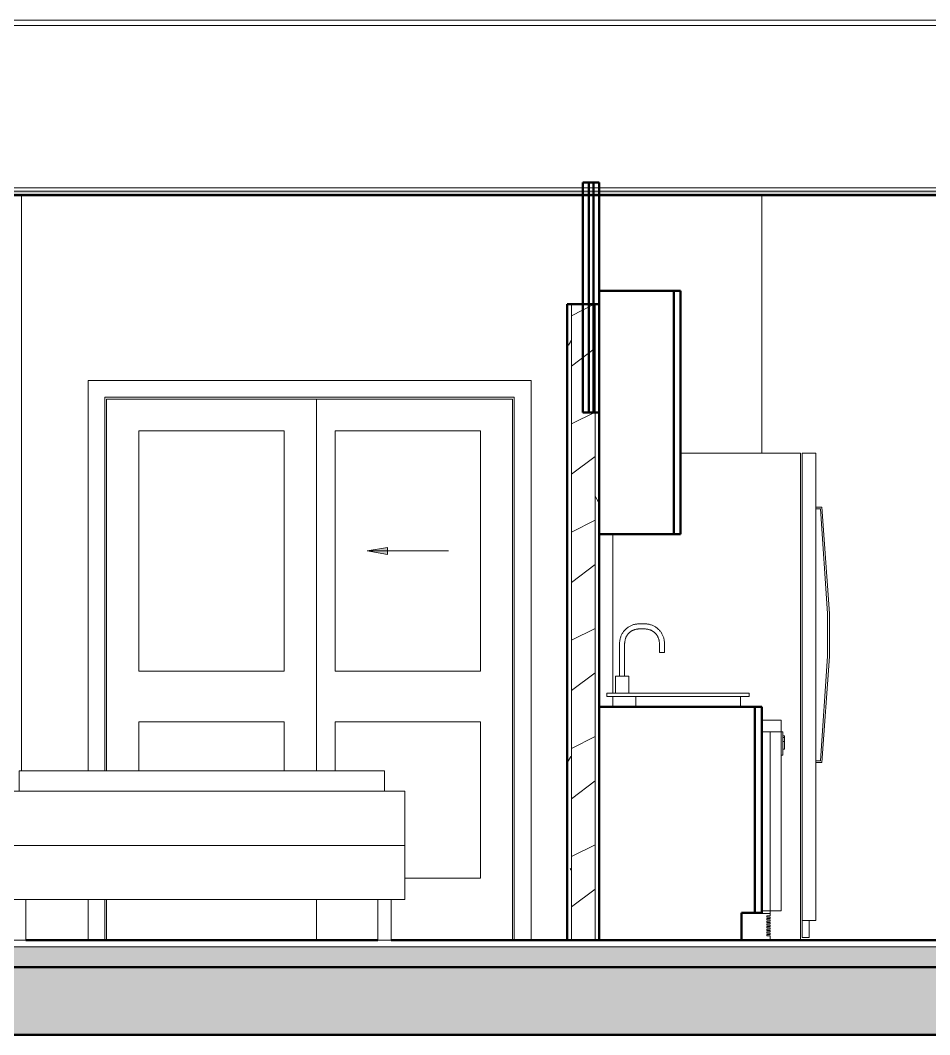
# Model space of a CAD drawing. Header units: inches. Extents: x 9609 to 15463, y -232 to 527.
# Drawn here: x 10564.8 to 10699.2, y -14 to 136 of the extents above; entities that cross this region are included whole.
import ezdxf

# ---------------------------------------------------------------- set-up
doc = ezdxf.new("R2010")
doc.units = ezdxf.units.IN
doc.header["$MEASUREMENT"] = 0
doc.linetypes.add('Aligning Line 1_8_', pattern=[0.25, 0.125, -0.125])
doc.linetypes.add('Grid Line 1_2_', pattern=[0.875, 0.5, -0.125, 0.125, -0.125])
for name, color, linetype, lineweight in [('0-1', 7, 'Continuous', 5), ('0-3', 7, 'Continuous', 13), ('A-DETL-GENF-1', 92, 'Continuous', 13), ('A-DETL-GENF-2', 250, 'Continuous', 9), ('A-DOOR-1', 250, 'Continuous', 9), ('A-DOOR-FRAM-1', 250, 'Continuous', 9), ('A-FLOR-1', 192, 'Continuous', 50), ('A-FLOR-LEVL-1', 51, 'Grid Line 1_2_', 9), ('A-FLOR-MCUT', 51, 'Continuous', 13), ('A-FLOR-PATT-1', 8, 'Continuous', 9), ('A-WALL-1', 7, 'Continuous', 13), ('A-WALL-2', 10, 'Continuous', 50), ('A-WALL-PATT-1', 250, 'Continuous', 9), ('A-WALL-PATT-2', 253, 'Continuous', 9), ('G-ANNO-SYMB', 111, 'Aligning Line 1_8_', 9), ('G-ANNO-SYMB-2', 147, 'Aligning Line 1_8_', 9), ('I-FURN-1', 250, 'Continuous', 9), ('P-SANR-FIXT-1', 250, 'Continuous', 9), ('Q-CASE-1', 10, 'Continuous', 50), ('Q-SPCQ-1', 250, 'Continuous', 9)]:
    doc.layers.add(name, color=color, linetype=linetype, lineweight=lineweight)
pattern_1 = [(0, (10995.947, 72), (30.72, 7.68), [1.267, -21.773, 1.267, -21.773, -122.88]), (0, (10995.947, 72), (30.72, 7.68), [-46.08, 1.267, -44.813, 1.267, -21.773, -53.76]), (0, (10995.947, 72), (30.72, 7.68), [-115.2, 1.267, -14.093, 1.267, -37.133]), (120, (11007.467, 75.84), (-22.011075, 22.7643), [1.267, -21.773, 1.267, -21.773, -122.88]), (120, (11007.467, 75.84), (-22.011075, 22.7643), [-46.08, 1.267, -44.813, 1.267, -21.773, -53.76]), (120, (11007.467, 75.84), (-22.011075, 22.7643), [-115.2, 1.267, -14.093, 1.267, -37.133]), (240, (11011.307, 91.2), (-8.708925, -30.4443), [1.267, -21.773, 1.267, -21.773, -122.88]), (240, (11011.307, 91.2), (-8.708925, -30.4443), [-46.08, 1.267, -44.813, 1.267, -21.773, -53.76]), (240, (11011.307, 91.2), (-8.708925, -30.4443), [-115.2, 1.267, -14.093, 1.267, -37.133])]

# ---------------------------------------------------------------- blocks, each defined once
blk = doc.blocks.new('CTR - 2nd Phase_rvt-1-BUILDING SECTION - EAST_WEST - LOOKING NORTH')
at = {"layer": 'A-FLOR-LEVL-1'}
for p, q in [((9609.49, 136), (12558.48, 136)), ((9609.49, 0), (12558.48, 0))]:
    blk.add_line(p, q, dxfattribs=at)
blk = doc.blocks.new('FOLDING_SLIDING CLOSET - 60_ x 80_-1494136-BUILDING SECTION - EAST_WEST - LOOKING NORTH')
at = {"layer": 'A-DETL-GENF-1'}
blk.add_hatch(color=256, dxfattribs=at).paths.add_polyline_path([(10619.12, 57), (10619.12, 58.06), (10616.1, 57.53)], flags=0)
at = {"layer": 'A-DETL-GENF-2'}
for p, q in [((10619.12, 58.06), (10616.1, 57.53)), ((10628.1, 57.53), (10616.1, 57.53)), ((10616.1, 57.53), (10619.12, 57)), ((10619.12, 57), (10619.12, 58.06))]:
    blk.add_line(p, q, dxfattribs=at)
at = {"layer": 'A-DOOR-1'}
for p, q in [((10640.35, 82.75), (10574.85, 82.75)), ((10574.85, 82.75), (10574.85, 24.99)), ((10640.35, 0), (10640.35, 82.75)), ((10577.35, 25), (10577.35, 80.25)), ((10577.35, 80.25), (10637.85, 80.25)), ((10577.6, 80), (10577.6, 25)), ((10608.6, 80), (10577.6, 80)), ((10608.6, 25), (10608.6, 80)), ((10637.85, 0), (10637.85, 80.25)), ((10582.35, 75.31), (10603.85, 75.31)), ((10582.35, 39.75), (10582.35, 75.31)), ((10603.85, 75.31), (10603.85, 39.75)), ((10611.35, 75.31), (10632.85, 75.31)), ((10611.35, 39.75), (10611.35, 75.31)), ((10632.85, 75.31), (10632.85, 39.75)), ((10603.85, 39.75), (10582.35, 39.75)), ((10632.85, 39.75), (10611.35, 39.75)), ((10582.35, 32.25), (10603.85, 32.25)), ((10582.35, 25), (10582.35, 32.25)), ((10603.85, 32.25), (10603.85, 25)), ((10611.35, 32.25), (10632.85, 32.25)), ((10611.35, 25), (10611.35, 32.25)), ((10632.85, 32.25), (10632.85, 9.13)), ((10632.85, 9.13), (10621.66, 9.13)), ((10574.85, 6), (10574.85, 0)), ((10577.35, 0), (10577.35, 6)), ((10577.6, 6), (10577.6, 0)), ((10608.6, 0), (10608.6, 6))]:
    blk.add_line(p, q, dxfattribs=at)
at = {"layer": 'A-DOOR-FRAM-1'}
for p, q in [((10577.6, 25), (10577.6, 80)), ((10577.6, 80), (10637.6, 80)), ((10637.6, 0), (10637.6, 80)), ((10577.6, 0), (10577.6, 6))]:
    blk.add_line(p, q, dxfattribs=at)
blk = doc.blocks.new('Refrigerator_-_Side-by-Side_6047 - 36_ X 30_-345559-BUILDING SECTION - EAST_WEST - LOOKING NORTH')
at = {"layer": 'Q-SPCQ-1'}
for p, q in [((10680.16, 72), (10662.41, 72)), ((10680.16, 0), (10680.16, 72)), ((10680.41, 2.87), (10680.41, 72)), ((10680.41, 72), (10682.41, 72)), ((10682.41, 72), (10682.41, 2.87)), ((10683.32, 64), (10682.41, 64)), ((10682.41, 63.75), (10683.08, 63.75)), ((10683.08, 63.75), (10684.16, 48.28)), ((10684.41, 48.29), (10683.32, 64)), ((10652.41, 60), (10652.41, 36.5)), ((10684.16, 48.28), (10684.16, 41.95)), ((10684.41, 41.94), (10684.41, 48.29)), ((10684.16, 41.95), (10683.08, 26.48)), ((10683.32, 26.23), (10684.41, 41.94)), ((10652.41, 36), (10652.41, 34.5)), ((10683.08, 26.48), (10682.41, 26.48)), ((10682.41, 26.23), (10683.32, 26.23)), ((10681.41, 2.87), (10680.41, 2.87)), ((10680.41, 2.87), (10680.41, 0.37)), ((10680.41, 2.87), (10682.41, 2.87)), ((10681.41, 0.37), (10681.41, 2.87)), ((10680.41, 0.37), (10681.41, 0.37))]:
    blk.add_line(p, q, dxfattribs=at)
blk = doc.blocks.new('OD_CW_Base Cabinet - OD_CW_Base Cabinet-1952712-BUILDING SECTION - EAST_WEST - LOOKING NORTH')
at = {"layer": 'Q-CASE-1'}
for p, q in [((10673.41, 34.5), (10650.41, 34.5)), ((10650.41, 34.5), (10650.41, 0)), ((10674.41, 34.5), (10673.41, 34.5)), ((10673.41, 34.5), (10673.41, 4)), ((10673.41, 4), (10673.41, 34.5)), ((10674.41, 4), (10674.41, 34.5)), ((10671.41, 0), (10671.41, 4)), ((10671.41, 4), (10673.41, 4)), ((10673.41, 4), (10674.41, 4)), ((10650.41, 0), (10671.41, 0))]:
    blk.add_line(p, q, dxfattribs=at)
blk = doc.blocks.new('Sink Kitchen-Single - 30_ x 21_-1372827-BUILDING SECTION - EAST_WEST - LOOKING NORTH')
at = {"layer": 'P-SANR-FIXT-1'}
for p, q in [((10657.16, 46.75), (10656.29, 46.75)), ((10656.29, 46), (10657.16, 46)), ((10653.41, 43.88), (10653.41, 39)), ((10654.16, 39), (10654.16, 43.88)), ((10659.29, 43.88), (10659.29, 42.5)), ((10660.04, 42.5), (10660.04, 43.88)), ((10660.04, 42.5), (10659.29, 42.5)), ((10652.79, 39), (10652.79, 36.5)), ((10652.79, 39), (10652.79, 36.5)), ((10652.81, 39), (10652.81, 39)), ((10652.81, 39), (10653.79, 39)), ((10653.79, 39), (10654.76, 39)), ((10654.76, 39), (10654.76, 39)), ((10654.79, 36.5), (10654.79, 39)), ((10654.79, 36.5), (10654.79, 39)), ((10651.54, 36.5), (10672.54, 36.5)), ((10651.54, 36), (10651.54, 36.5)), ((10672.54, 36), (10651.54, 36)), ((10655.79, 36), (10655.79, 34.5)), ((10671.29, 34.5), (10671.29, 36)), ((10672.54, 36.5), (10672.54, 36))]:
    blk.add_line(p, q, dxfattribs=at)
at = {"layer": 'P-SANR-FIXT-1', "flags": 128}
for points in [[(10656.29, 46.75), (10656.17, 46.75), (10656.06, 46.74), (10655.95, 46.73), (10655.83, 46.71), (10655.72, 46.69), (10655.61, 46.67), (10655.49, 46.64), (10655.39, 46.6), (10655.28, 46.57), (10655.17, 46.52), (10655.06, 46.48), (10654.96, 46.43), (10654.86, 46.37), (10654.76, 46.31), (10654.67, 46.25), (10654.57, 46.18), (10654.48, 46.11), (10654.39, 46.04), (10654.31, 45.96), (10654.23, 45.88), (10654.15, 45.79), (10654.07, 45.71), (10654, 45.62), (10653.93, 45.52), (10653.87, 45.43), (10653.81, 45.33), (10653.75, 45.23), (10653.7, 45.13), (10653.65, 45.02), (10653.61, 44.92), (10653.57, 44.81), (10653.54, 44.7), (10653.5, 44.59), (10653.48, 44.48), (10653.46, 44.36), (10653.44, 44.25), (10653.43, 44.14), (10653.42, 44.02), (10653.41, 43.91), (10653.41, 43.88)], [(10660.04, 43.88), (10660.04, 43.99), (10660.03, 44.1), (10660.02, 44.22), (10660, 44.33), (10659.98, 44.45), (10659.96, 44.56), (10659.93, 44.67), (10659.89, 44.78), (10659.86, 44.89), (10659.81, 44.99), (10659.77, 45.1), (10659.71, 45.2), (10659.66, 45.3), (10659.6, 45.4), (10659.54, 45.5), (10659.47, 45.59), (10659.4, 45.68), (10659.33, 45.77), (10659.25, 45.86), (10659.17, 45.94), (10659.08, 46.02), (10659, 46.09), (10658.91, 46.16), (10658.81, 46.23), (10658.72, 46.29), (10658.62, 46.35), (10658.52, 46.41), (10658.42, 46.46), (10658.31, 46.51), (10658.21, 46.55), (10658.1, 46.59), (10657.99, 46.63), (10657.88, 46.66), (10657.77, 46.69), (10657.65, 46.71), (10657.54, 46.73), (10657.43, 46.74), (10657.31, 46.75), (10657.2, 46.75), (10657.16, 46.75)], [(10654.16, 43.88), (10654.17, 43.96), (10654.17, 44.04), (10654.18, 44.13), (10654.19, 44.21), (10654.21, 44.3), (10654.23, 44.38), (10654.25, 44.46), (10654.27, 44.54), (10654.3, 44.62), (10654.33, 44.7), (10654.37, 44.78), (10654.4, 44.86), (10654.45, 44.93), (10654.49, 45), (10654.54, 45.07), (10654.58, 45.14), (10654.64, 45.21), (10654.69, 45.28), (10654.75, 45.34), (10654.81, 45.4), (10654.87, 45.46), (10654.94, 45.51), (10655, 45.57), (10655.07, 45.62), (10655.14, 45.66), (10655.21, 45.71), (10655.29, 45.75), (10655.36, 45.79), (10655.44, 45.82), (10655.52, 45.86), (10655.6, 45.88), (10655.68, 45.91), (10655.76, 45.93), (10655.84, 45.95), (10655.93, 45.97), (10656.01, 45.98), (10656.1, 45.99), (10656.18, 46), (10656.27, 46), (10656.29, 46)], [(10657.16, 46), (10657.25, 46), (10657.33, 45.99), (10657.42, 45.98), (10657.5, 45.97), (10657.59, 45.96), (10657.67, 45.94), (10657.75, 45.92), (10657.83, 45.89), (10657.91, 45.86), (10657.99, 45.83), (10658.07, 45.8), (10658.15, 45.76), (10658.22, 45.72), (10658.29, 45.68), (10658.36, 45.63), (10658.43, 45.58), (10658.5, 45.53), (10658.57, 45.47), (10658.63, 45.42), (10658.69, 45.36), (10658.75, 45.29), (10658.8, 45.23), (10658.86, 45.16), (10658.91, 45.09), (10658.95, 45.02), (10659, 44.95), (10659.04, 44.88), (10659.08, 44.8), (10659.11, 44.72), (10659.14, 44.65), (10659.17, 44.57), (10659.2, 44.48), (10659.22, 44.4), (10659.24, 44.32), (10659.26, 44.24), (10659.27, 44.15), (10659.28, 44.07), (10659.29, 43.98), (10659.29, 43.9), (10659.29, 43.88)]]:
    blk.add_lwpolyline(points, dxfattribs=at)
blk = doc.blocks.new('Dishwasher_15404 - 34_ counter-1372825-BUILDING SECTION - EAST_WEST - LOOKING NORTH')
at = {"layer": 'Q-SPCQ-1'}
for p, q in [((10674.41, 32.5), (10676.22, 32.5)), ((10676.22, 32.5), (10677.29, 32.5)), ((10677.29, 30.79), (10677.29, 32.5)), ((10674.41, 30.79), (10675.47, 30.79)), ((10676.22, 30.79), (10674.41, 30.79)), ((10675.66, 4.33), (10675.66, 30.79)), ((10675.66, 30.79), (10677.09, 30.79)), ((10675.66, 4.33), (10675.66, 30.79)), ((10677.09, 30.79), (10677.29, 30.79)), ((10677.54, 30.79), (10677.29, 30.79)), ((10677.29, 4.33), (10677.29, 30.79)), ((10677.54, 30.79), (10677.54, 28.06)), ((10677.79, 30.18), (10677.54, 30.18)), ((10677.79, 30.18), (10677.79, 29.94)), ((10677.54, 29.94), (10677.79, 29.94)), ((10677.79, 29.35), (10677.54, 29.35)), ((10677.79, 29.94), (10677.79, 29.35)), ((10677.79, 29.35), (10677.79, 28.21)), ((10677.28, 27.35), (10677.54, 27.35)), ((10677.54, 28.21), (10677.79, 28.21)), ((10677.54, 28.06), (10677.54, 27.35)), ((10675.66, 3.94), (10671.41, 3.94)), ((10671.41, 3.94), (10674.09, 3.94)), ((10675.47, 4.33), (10674.41, 4.33)), ((10674.41, 4.33), (10675.66, 4.33)), ((10675.16, 3.39), (10675.16, 3.59)), ((10675.16, 3.59), (10675.66, 3.59)), ((10675.66, 3.39), (10675.16, 3.39)), ((10675.16, 3), (10675.16, 3.2)), ((10675.16, 3.2), (10675.66, 3.2)), ((10675.66, 3), (10675.16, 3)), ((10675.66, 3.59), (10675.63, 3.59)), ((10675.63, 3.39), (10675.66, 3.39)), ((10675.66, 3.2), (10675.63, 3.2)), ((10675.63, 3), (10675.66, 3)), ((10677.09, 4.33), (10675.66, 4.33)), ((10675.66, 4.33), (10675.66, 3.94)), ((10675.66, 3.59), (10675.66, 3.94)), ((10675.66, 3.2), (10675.66, 3.39)), ((10675.66, 2.8), (10675.66, 3)), ((10677.29, 4.33), (10677.09, 4.33)), ((10675.16, 2.61), (10675.16, 2.8)), ((10675.16, 2.8), (10675.66, 2.8)), ((10675.66, 2.61), (10675.16, 2.61)), ((10675.16, 2.21), (10675.16, 2.41)), ((10675.16, 2.41), (10675.66, 2.41)), ((10675.66, 2.21), (10675.16, 2.21)), ((10675.16, 1.82), (10675.16, 2.02)), ((10675.16, 2.02), (10675.66, 2.02)), ((10675.66, 1.82), (10675.16, 1.82)), ((10675.16, 1.43), (10675.16, 1.62)), ((10675.16, 1.62), (10675.66, 1.62)), ((10675.66, 2.8), (10675.63, 2.8)), ((10675.63, 2.61), (10675.66, 2.61)), ((10675.66, 2.41), (10675.63, 2.41)), ((10675.63, 2.21), (10675.66, 2.21)), ((10675.66, 2.02), (10675.63, 2.02)), ((10675.63, 1.82), (10675.66, 1.82)), ((10675.66, 1.62), (10675.63, 1.62)), ((10675.66, 2.41), (10675.66, 2.61)), ((10675.66, 2.02), (10675.66, 2.21)), ((10675.66, 1.62), (10675.66, 1.82)), ((10675.66, 1.43), (10675.16, 1.43)), ((10675.16, 1.03), (10675.16, 1.23)), ((10675.16, 1.23), (10675.66, 1.23)), ((10675.66, 1.03), (10675.16, 1.03)), ((10675.16, 0.64), (10675.16, 0.84)), ((10675.16, 0.84), (10675.66, 0.84)), ((10675.66, 0.64), (10675.16, 0.64)), ((10675.63, 1.43), (10675.66, 1.43)), ((10675.66, 1.23), (10675.63, 1.23)), ((10675.63, 1.03), (10675.66, 1.03)), ((10675.66, 0.84), (10675.63, 0.84)), ((10675.66, 1.23), (10675.66, 1.43)), ((10675.66, 0.84), (10675.66, 1.03)), ((10675.66, 0), (10675.66, 0.64))]:
    blk.add_line(p, q, dxfattribs=at)
blk = doc.blocks.new('OD_CW_Upper Cabinet - OD_CW_Upper Cabinet-1952713-BUILDING SECTION - EAST_WEST - LOOKING NORTH')
at = {"layer": 'Q-CASE-1'}
for p, q in [((10661.41, 96), (10650.41, 96)), ((10650.41, 96), (10650.41, 60)), ((10662.41, 96), (10661.41, 96)), ((10661.41, 96), (10661.41, 60)), ((10661.41, 60), (10661.41, 96)), ((10662.41, 60), (10662.41, 96)), ((10650.41, 60), (10661.41, 60)), ((10661.41, 60), (10662.41, 60))]:
    blk.add_line(p, q, dxfattribs=at)
blk = doc.blocks.new('Bed-Standard - Queen 60_ x 79_-1433484-BUILDING SECTION - EAST_WEST - LOOKING NORTH')
at = {"layer": 'I-FURN-1'}
for p, q in [((10618.66, 25), (10564.66, 25)), ((10564.66, 24), (10564.66, 25)), ((10564.66, 22), (10564.66, 24)), ((10618.66, 25), (10618.66, 24)), ((10618.66, 24), (10618.66, 22)), ((10561.66, 22), (10561.66, 14)), ((10561.66, 22), (10562.66, 22)), ((10562.66, 22), (10620.66, 22)), ((10620.66, 22), (10621.66, 22)), ((10621.66, 14), (10621.66, 22)), ((10561.66, 14), (10561.66, 6)), ((10561.66, 14), (10562.66, 14)), ((10562.66, 14), (10561.66, 14)), ((10562.66, 14), (10620.66, 14)), ((10620.66, 14), (10562.66, 14)), ((10620.66, 14), (10621.66, 14)), ((10621.66, 14), (10620.66, 14)), ((10621.66, 6), (10621.66, 14)), ((10562.66, 6), (10561.66, 6)), ((10620.66, 6), (10562.66, 6)), ((10563.66, 6), (10563.66, 0)), ((10565.66, 0), (10565.66, 6)), ((10617.66, 6), (10617.66, 0)), ((10619.66, 0), (10619.66, 6)), ((10621.66, 6), (10620.66, 6)), ((10565.66, 0), (10563.66, 0)), ((10619.66, 0), (10617.66, 0))]:
    blk.add_line(p, q, dxfattribs=at)
blk = doc.blocks.new('CTR - 1st Phase - Unit Layouts_rvt-1-BUILDING SECTION - EAST_WEST - LOOKING NORTH')
at = {"layer": 'A-WALL-PATT-1'}
h = blk.add_hatch(dxfattribs=at)
h.set_pattern_fill('FP_1', color=256, style=0, pattern_type=2)
h.set_pattern_definition(pattern_1)
h.paths.add_polyline_path([(10646.29, 0), (10646.29, 94), (10645.66, 94), (10645.66, 0)], flags=0)
h = blk.add_hatch(dxfattribs=at)
h.set_pattern_fill('FP_1', color=256, style=0, pattern_type=2)
h.set_pattern_definition(pattern_1)
h.paths.add_polyline_path([(10649.79, 0), (10650.41, 0), (10650.41, 94), (10649.79, 94), (10649.79, 1.29)], flags=0)
at = {"layer": 'A-WALL-PATT-2'}
h = blk.add_hatch(dxfattribs=at)
h.set_pattern_fill('FP_3', color=256, style=0, pattern_type=2)
h.set_pattern_definition([(216.87, (11002.345, 87.994), (47.980943, 31.987086), [7.997, -71.971]), (206.565, (11011.941, 83.196), (-15.99371, -15.99413), [17.881, -17.881]), (198.435, (11011.941, 75.199), (-31.98674, -15.99388), [10.115, -40.461])])
h.paths.add_polyline_path([(10648.05, 0), (10649.79, 0), (10649.79, 94), (10646.29, 94), (10646.29, 0)], flags=0)
at = {"layer": 'A-WALL-1'}
for p, q in [((10565.01, 110.12), (10565.01, 25)), ((10674.41, 72), (10674.41, 110.12)), ((10646.29, 94), (10646.29, 0)), ((10649.79, 94), (10649.79, 0))]:
    blk.add_line(p, q, dxfattribs=at)
at = {"layer": 'A-WALL-2'}
for p, q in [((10649.56, 112), (10647.98, 112)), ((10647.98, 112), (10647.98, 78)), ((10650.41, 112), (10648.84, 112)), ((10648.84, 112), (10648.84, 78)), ((10649.56, 78), (10649.56, 112)), ((10650.41, 78), (10650.41, 112)), ((10650.41, 94), (10645.66, 94)), ((10645.66, 94), (10645.66, 0)), ((10650.41, 0), (10650.41, 94)), ((10647.98, 78), (10649.56, 78)), ((10648.84, 78), (10650.41, 78)), ((10645.66, 0), (10650.41, 0))]:
    blk.add_line(p, q, dxfattribs=at)
at = {"layer": '0-3'}
for name in ['OD_CW_Upper Cabinet - OD_CW_Upper Cabinet-1952713-BUILDING SECTION - EAST_WEST - LOOKING NORTH', 'FOLDING_SLIDING CLOSET - 60_ x 80_-1494136-BUILDING SECTION - EAST_WEST - LOOKING NORTH', 'Refrigerator_-_Side-by-Side_6047 - 36_ X 30_-345559-BUILDING SECTION - EAST_WEST - LOOKING NORTH', 'Sink Kitchen-Single - 30_ x 21_-1372827-BUILDING SECTION - EAST_WEST - LOOKING NORTH', 'OD_CW_Base Cabinet - OD_CW_Base Cabinet-1952712-BUILDING SECTION - EAST_WEST - LOOKING NORTH', 'Dishwasher_15404 - 34_ counter-1372825-BUILDING SECTION - EAST_WEST - LOOKING NORTH', 'Bed-Standard - Queen 60_ x 79_-1433484-BUILDING SECTION - EAST_WEST - LOOKING NORTH']:
    blk.add_blockref(name, (0, 0), dxfattribs=at)
blk = doc.blocks.new('CTR  - Topography_rvt-1-BUILDING SECTION - EAST_WEST - LOOKING NORTH')
at = {"layer": 'A-FLOR-LEVL-1'}
blk.add_line((9609.49, 0), (12558.48, 0), dxfattribs=at)
at = {"layer": 'G-ANNO-SYMB-2'}
blk.add_line((9742.88, 0), (12461.76, 0), dxfattribs=at)
blk = doc.blocks.new('CTR - 1st Phase - Common Walls_rvt-1-BUILDING SECTION - EAST_WEST - LOOKING NORTH')
at = {"layer": 'A-FLOR-LEVL-1'}
for p, q in [((9609.49, 136), (12558.48, 136)), ((9609.49, 0), (12558.48, 0))]:
    blk.add_line(p, q, dxfattribs=at)
at = {"layer": 'G-ANNO-SYMB-2'}
blk.add_line((9706.21, 0), (12461.76, 0), dxfattribs=at)

msp = doc.modelspace()

# ---------------------------------------------------------------- hatches: boundary and pattern name
at = {"layer": 'A-FLOR-PATT-1'}
h = msp.add_hatch(dxfattribs=at)
h.set_pattern_fill('FP_1', color=256, style=0, pattern_type=2)
h.set_pattern_definition(pattern_1)
h.paths.add_polyline_path([(11856.7894, 110.125), (11856.7894, 110.75), (11285.2894, 110.75), (11285.2894, 110.125), (11772.8699, 110.125)], flags=0)
h.paths.add_polyline_path([(11277.733, 110.125), (11278.0394, 110.125), (11278.0394, 110.75), (11255.6394, 110.75), (11255.6394, 110.125), (11277.2894, 110.125)], flags=0)
h.paths.add_polyline_path([(10843.1394, 110.125), (10843.1394, 110.75), (10820.7394, 110.75), (10820.7394, 110.125), (10842.5144, 110.125)], flags=0)
h.paths.add_polyline_path([(10812.8644, 110.125), (10813.4894, 110.125), (10813.4894, 110.75), (10241.9894, 110.75), (10241.9894, 110.125), (10804.1239, 110.125)], flags=0)
h = msp.add_hatch(dxfattribs=at)
h.set_pattern_fill('FP_1', color=256, style=0, pattern_type=2)
h.set_pattern_definition(pattern_1)
h.paths.add_polyline_path([(11837.4529, -4), (11856.7894, -3.9617), (11856.7894, -1), (11285.2894, -1), (11285.2894, -4), (11832.071, -4)], flags=0)
h.paths.add_polyline_path([(10793.3601, -4), (10813.4894, -3.9617), (10813.4894, -1), (10085.8034, -1), (10085.8034, -4), (10782.5962, -4)], flags=0)
h = msp.add_hatch(dxfattribs=at)
h.set_pattern_fill('FP_2', color=256, style=0, pattern_type=2)
h.set_pattern_definition([(50, (10995.947, 72), (27.5427, -2.4099), [2.88, -31.68]), (355, (10995.947, 72), (-5.32784, 28.8843), [2.304, -25.344]), (100.451, (10998.243, 71.8), (22.2153, 26.4739), [2.448, -26.924]), (46.184, (10995.947, 79.68), (40.9819, -6.3564), [4.32, -47.52]), (96.636, (10999.363, 79.15), (35.8907, 37.4062), [3.671, -40.386]), (351.184, (10995.947, 79.68), (35.891, 37.4062), [3.456, -38.016]), (21, (10999.787, 77.76), (22.92104, -15.46073), [2.88, -31.68]), (326, (10999.787, 77.76), (9.3435, 27.8457), [2.304, -25.344]), (71.451, (11001.697, 76.472), (32.2648, 12.3844), [2.448, -26.924]), (37.5, (10995.947, 72), (0.46686, 12.78271), [1.267, -23.77, 1.267, -24.461, -25.44]), (37.5, (10995.947, 72), (0.46686, 12.78271), [-50.765, 1.267, -24.173]), (7.5, (10995.947, 72), (10.10159, 15.1451), [1.267, -13.402, 1.267, -23.194, -9.696]), (7.5, (10995.947, 72), (10.10159, 15.1451), [-39.13, 1.267, -8.429]), (327.5, (10987.384, 72), (20.49916, -0.86578), [1.267, -8.333, 1.267, -28.685, -39.744]), (327.5, (10987.384, 72), (20.49916, -0.86578), [-39.552, 1.267, -38.477]), (317.5, (10983.544, 72), (22.39478, 3.8443), [1.267, -11.213, 1.267, -18.624, -28.224]), (317.5, (10983.544, 72), (22.39478, 3.8443), [-32.371, 1.267, -26.957])])
h.paths.add_polyline_path([(11842.8348, -14), (11860.7894, -14), (11860.7894, -4), (11279.7894, -4), (11279.7894, -14), (11837.4529, -14)], flags=0)
h.paths.add_polyline_path([(10814.8878, -14), (10818.9894, -14), (10818.9894, -4), (10085.8034, -4), (10085.8034, -14), (10804.1239, -14)], flags=0)

# ---------------------------------------------------------------- linework, layer by layer
at = {"layer": 'A-FLOR-1'}
for p, q in [((10241.9894, 110.125), (10812.8644, 110.125)), ((10617.6644, 0), (10565.6644, 0)), ((10813.4894, 0), (10619.6644, 0)), ((10813.4894, -4), (10085.8034, -4)), ((10085.8034, -14), (10818.9894, -14))]:
    msp.add_line(p, q, dxfattribs=at)
at = {"layer": 'A-FLOR-LEVL-1'}
for p, q in [((9610.2403, 136), (12557.7313, 136)), ((9610.2403, 0), (12557.7313, 0))]:
    msp.add_line(p, q, dxfattribs=at)
at = {"layer": 'A-FLOR-MCUT'}
for p, q in [((10848.6394, 135.25), (10241.9894, 135.25)), ((10843.1394, 111.25), (10241.9894, 111.25)), ((10813.4894, 110.75), (10241.9894, 110.75)), ((10813.4894, -1), (10085.8034, -1))]:
    msp.add_line(p, q, dxfattribs=at)
at = {"layer": 'G-ANNO-SYMB'}
msp.add_line((9706.2119, 0), (12461.7559, 0), dxfattribs=at)

# ---------------------------------------------------------------- block references
at = {"layer": '0-1'}
for name in ['CTR - 2nd Phase_rvt-1-BUILDING SECTION - EAST_WEST - LOOKING NORTH', 'CTR - 1st Phase - Common Walls_rvt-1-BUILDING SECTION - EAST_WEST - LOOKING NORTH', 'CTR  - Topography_rvt-1-BUILDING SECTION - EAST_WEST - LOOKING NORTH', 'CTR - 1st Phase - Unit Layouts_rvt-1-BUILDING SECTION - EAST_WEST - LOOKING NORTH']:
    msp.add_blockref(name, (0, 0), dxfattribs=at)

doc.saveas('drawing.dxf')
